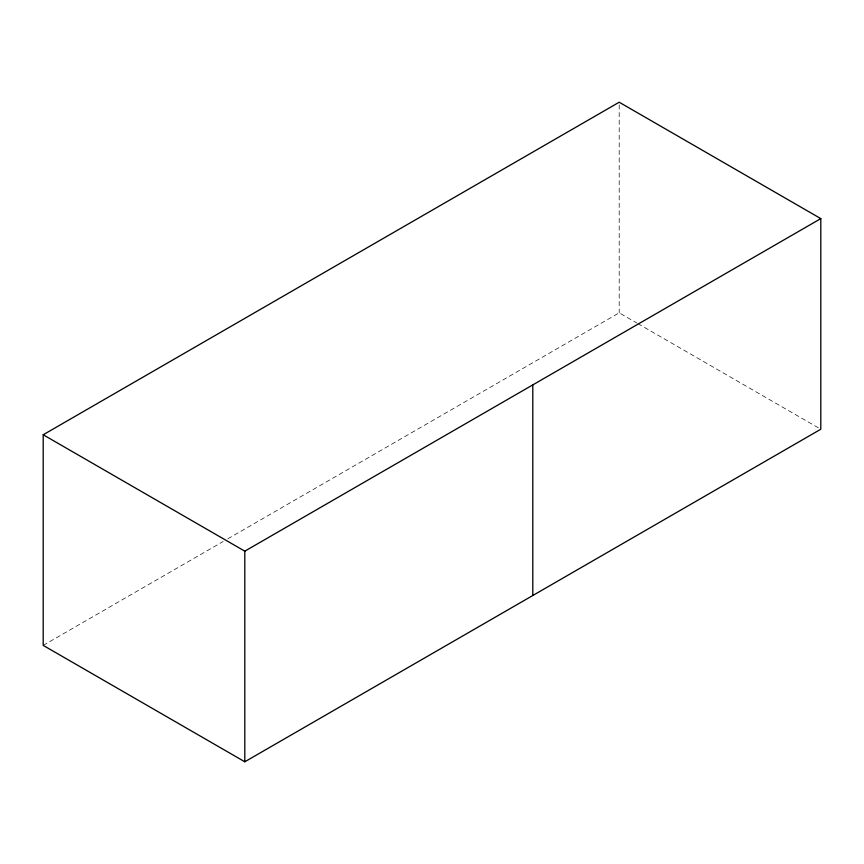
<?xml version="1.0" encoding="UTF-8"?>
<svg xmlns="http://www.w3.org/2000/svg" width="864" height="864" viewBox="0 0 864 864"><rect width="100%" height="100%" fill="white"/><g stroke="black" fill="none" stroke-linecap="round" stroke-linejoin="round"><path stroke-width="0.65" stroke-dasharray="4.32 3.24" d="M43.2 645.386L223.128 541.512M227.804 538.812L619.196 312.833L636.682 322.931M637.848 323.6L818.467 427.885M619.196 104.9L619.196 312.833"/><path stroke-width="1.3" d="M43.2 434.765L619.196 102.222L820.8 218.614L820.8 429.235L244.804 761.778L43.2 645.386L43.2 434.765L244.804 551.167L820.8 218.614M532.796 384.89L532.796 595.501M244.804 551.167L244.804 761.778"/></g></svg>
